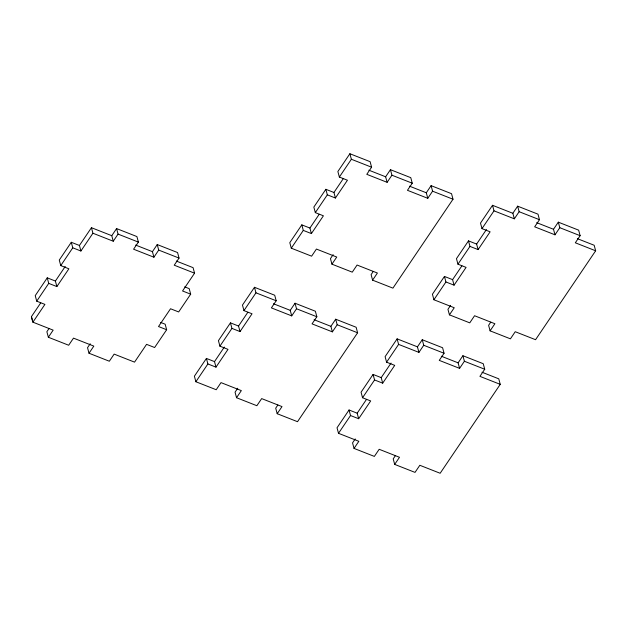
<?xml version="1.0" encoding="UTF-8"?>
<svg xmlns="http://www.w3.org/2000/svg" width="627" height="627" viewBox="0 0 627 627"><rect width="100%" height="100%" fill="white"/><g stroke="black" fill="none" stroke-linecap="round" stroke-linejoin="round"><path stroke-width="0.94" d="M47.252 277.847L48.734 283.38L56.869 286.578L55.388 281.045L47.252 277.847L35.237 295.63L36.719 301.164L44.917 304.393L32.902 322.176L31.421 316.643L40.708 302.904M71.29 242.281L72.771 247.814L80.907 251.012L79.425 245.478L71.29 242.281L59.275 260.064L60.756 265.597L68.884 268.795L56.869 286.578M36.719 301.164L48.734 283.38M60.756 265.597L72.771 247.814M55.388 281.045L65.216 266.499M79.425 245.478L91.44 227.695L111.771 235.689L113.252 241.223L92.921 233.228L91.44 227.695M80.907 251.012L92.921 233.228M49.008 328.556L46.868 331.722L48.357 337.255L68.68 345.242L73.492 338.133L93.823 346.12L89.01 353.236L109.341 361.23L114.145 354.114L134.546 362.132L146.569 344.348L154.626 347.523L166.649 329.731L165.16 324.206L160.645 322.427M111.771 235.689L116.575 228.573L136.905 236.567L138.387 242.1L133.582 249.209L153.913 257.203L158.717 250.087L157.236 244.561L177.566 252.548L179.048 258.081L174.235 265.197L194.566 273.184L182.551 290.967L190.679 294.165L178.664 311.948L170.536 308.758L158.513 326.542L166.649 329.731M48.357 337.255L53.162 330.139L32.831 322.145L31.421 316.643M113.252 241.223L118.056 234.106L116.575 228.573M90.202 343.753L87.529 347.703L89.01 353.236M153.913 257.203L152.432 251.67L157.236 244.561M206.416 358.425L207.898 363.958L215.986 367.14L214.505 361.607L206.416 358.425L194.394 376.208L195.875 381.741L216.205 389.735L221.01 382.619L241.34 390.613L236.536 397.722L256.866 405.716L261.671 398.6L282.001 406.594L277.197 413.71L297.519 421.697L357.609 332.78L356.128 327.247L335.696 319.214L330.891 326.33L332.373 331.863L312.042 323.869L316.854 316.76L315.373 311.227L295.043 303.233L290.23 310.349L291.72 315.883L271.389 307.888L276.193 300.772L274.712 295.239L254.484 287.291L242.469 305.075L243.95 310.608L252.038 313.79L240.023 331.573L231.927 328.391L230.446 322.858L238.542 326.04L240.023 331.573M230.446 322.858L218.431 340.641L219.912 346.175L228.001 349.357L215.986 367.14M301.814 224.866L303.296 230.399L311.392 233.581L309.91 228.048L301.814 224.866L289.799 242.649L291.281 248.182L311.611 256.177L316.416 249.06L336.746 257.054L331.942 264.163L352.264 272.157L357.077 265.041L377.407 273.035L372.595 280.151L392.925 288.138L453.015 199.221L451.534 193.688L431.102 185.655L426.297 192.771L427.779 198.304L407.448 190.31L412.252 183.202L410.771 177.668L390.441 169.674L385.636 176.79L387.118 182.324L366.787 174.33L371.599 167.213L370.118 161.68L349.89 153.733L337.867 171.516L339.356 177.049L347.444 180.231L335.421 198.014L327.333 194.832L325.852 189.299L333.94 192.481L335.421 198.014M325.852 189.299L313.837 207.082L315.318 212.616L323.407 215.798L311.392 233.581M195.875 381.741L207.898 363.958M219.912 346.175L231.927 328.391M243.95 310.608L255.965 292.825L254.484 287.291M214.505 361.607L224.333 347.052M238.542 326.04L247.83 312.293M291.281 248.182L303.296 230.399M315.318 212.616L327.333 194.832M339.356 177.049L351.371 159.266L349.89 153.733M309.91 228.048L319.19 214.309M333.94 192.481L343.228 178.734M237.727 388.238L235.054 392.188L236.536 397.722M291.72 315.883L296.524 308.766L295.043 303.233M333.125 254.68L330.453 258.63L331.942 264.163M387.118 182.324L391.93 175.207L390.441 169.674M277.847 405.011L275.708 408.177L277.197 413.71M332.373 331.863L337.185 324.747L335.696 319.214M373.253 271.452L371.113 274.618L372.595 280.151M427.779 198.304L432.583 191.188L431.102 185.655M349.043 409.995L350.532 415.529L358.66 418.726L357.178 413.193L349.043 409.995L337.028 427.779L338.509 433.312L358.84 441.298L354.036 448.415L374.358 456.409L379.17 449.293L399.501 457.287L394.689 464.395L415.019 472.39L419.831 465.281L440.154 473.267L500.244 384.351L498.763 378.818L481.967 372.219M373.081 374.429L374.562 379.962L382.697 383.16L381.216 377.626L373.081 374.429L361.066 392.212L362.547 397.745L370.682 400.943L358.66 418.726M397.118 338.862L398.6 344.395L418.93 352.382L417.449 346.849L397.118 338.862L385.103 356.645L386.585 362.179L394.712 365.369L382.697 383.16M338.509 433.312L350.532 415.529M362.547 397.745L374.562 379.962M386.585 362.179L398.6 344.395M444.449 276.436L445.93 281.97L454.066 285.167L452.584 279.634L444.449 276.436L432.434 294.22L433.915 299.753L454.246 307.747L449.434 314.856L469.764 322.85L474.568 315.734L494.899 323.728L490.095 330.844L510.425 338.831L515.229 331.722L535.56 339.709L595.65 250.792L594.169 245.259L577.373 238.66M468.487 240.87L469.968 246.403L478.103 249.601L476.614 244.068L468.487 240.87L456.464 258.653L457.953 264.186L466.08 267.384L454.066 285.167M492.524 205.303L494.005 210.837L514.336 218.823L512.855 213.29L492.524 205.303L480.501 223.087L481.983 228.62L490.118 231.818L478.103 249.601M357.178 413.193L366.466 399.446M381.216 377.626L391.044 363.072M433.915 299.753L445.93 281.97M457.953 264.186L469.968 246.403M481.983 228.62L494.005 210.837M452.584 279.634L461.872 265.887M476.614 244.068L486.45 229.513M355.219 438.931L352.554 442.881L354.036 448.415M417.449 346.849L422.253 339.74L442.584 347.726L444.065 353.26L439.261 360.376L459.591 368.37L464.395 361.254L462.914 355.721L483.245 363.715L484.726 369.248L479.921 376.357L500.244 384.351M450.625 305.373L447.952 309.323L449.434 314.856M512.855 213.29L517.659 206.181L537.99 214.168L539.471 219.701L534.666 226.817L554.989 234.811L559.801 227.695L558.32 222.162L578.643 230.156L580.132 235.689L575.32 242.798L595.65 250.792M418.93 352.382L423.734 345.273L422.253 339.74M514.336 218.823L519.14 211.714L517.659 206.181M395.347 455.704L393.207 458.87L394.689 464.395M459.591 368.37L458.11 362.837L462.914 355.721M490.745 322.145L488.613 325.311L490.095 330.844M554.989 234.811L553.508 229.278L558.32 222.162M519.14 211.714L539.471 219.701M559.801 227.695L580.132 235.689M536.712 222.671L553.508 229.278M351.371 159.266L371.599 167.213M391.93 175.207L412.252 183.202M432.583 191.188L453.015 199.221M368.841 170.183L385.636 176.79M409.502 186.172L426.297 192.771M423.734 345.273L444.065 353.26M464.395 361.254L484.726 369.248M441.314 356.23L458.11 362.837M118.056 234.106L138.387 242.1M158.717 250.087L179.048 258.081M135.636 245.071L152.432 251.67M176.289 261.051L193.085 267.651L194.566 273.184M255.965 292.825L276.193 300.772M296.524 308.766L316.854 316.76M337.185 324.747L357.609 332.78M273.443 303.742L290.23 310.349M314.096 319.731L330.891 326.33M184.683 286.86L189.197 288.632L190.679 294.165"/></g></svg>
